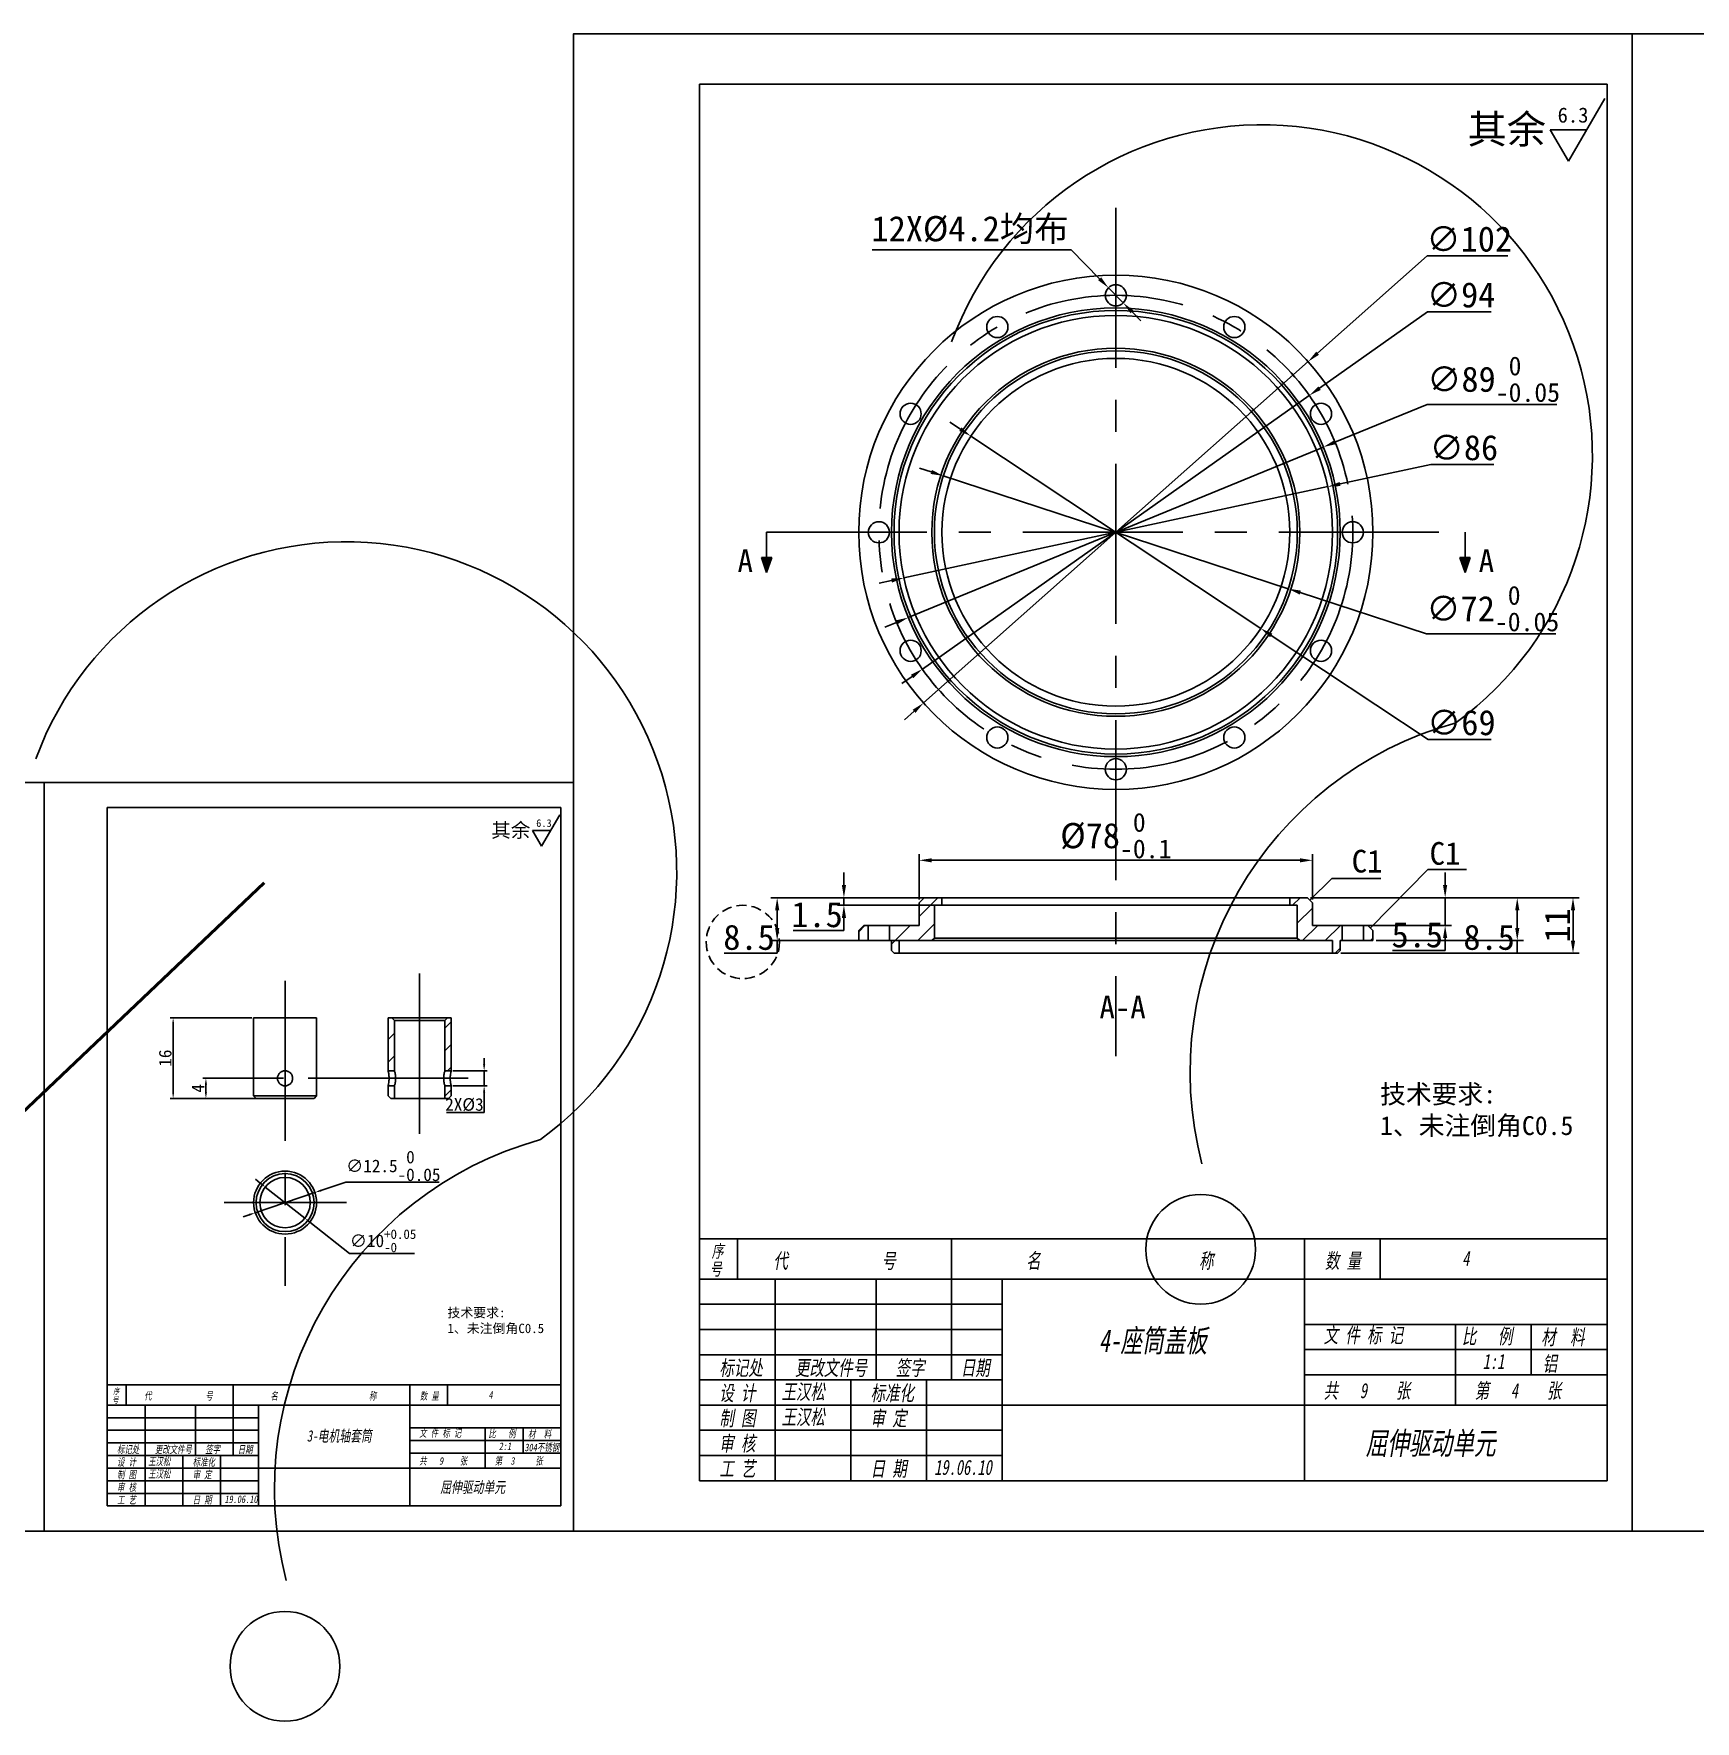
# Model space of a CAD drawing. Header units: millimetres. Extents: x 8840 to 20870, y -7456 to 1741.
# Drawn here: x 11277.6 to 11607.1, y -5526.4 to -5191.7 of the extents above; entities that cross this region are included whole.
import ezdxf

# ---------------------------------------------------------------- set-up
doc = ezdxf.new("R2010")
doc.units = ezdxf.units.MM
doc.linetypes.add('CENTER', pattern=[50.8, 31.75, -6.35, 6.35, -6.35])
doc.linetypes.add('JIS_02_2.0', pattern=[3, 2, -1])
doc.layers.get('0').update_dxf_attribs({"lineweight": 25})
for name, color, linetype in [('中心线', 5, 'CENTER'), ('临时线', 6, 'Continuous'), ('剖面线', 3, 'Continuous'), ('尺寸', 4, 'Continuous'), ('尺寸标注', 4, 'Continuous'), ('文字', 7, 'Continuous'), ('细实线', 2, 'Continuous'), ('虚线', 1, 'JIS_02_2.0')]:
    doc.layers.add(name, color=color, linetype=linetype)
doc.layers.add('粗实线', color=7, linetype='Continuous', lineweight=25)
doc.styles.get("Standard").update_dxf_attribs({"font": ''})
doc.styles.add('样式 2', font='', dxfattribs={"width": 0.7, "oblique": 10})
doc.styles.get('Standard').set_extended_font_data('SimSun')
doc.styles.get('样式 2').set_extended_font_data('SimSun')
doc.dimstyles.new('ISO-25 1.1', dxfattribs={"dimtxt": 5, "dimasz": 2.5, "dimexe": 1.25, "dimexo": 0.625, "dimtad": 1, "dimtoh": 1, "dimdsep": 46, "dimtxsty": 'Standard', "dimcen": 2.5, "dimclrt": 7, "dimadec": 0, "dimazin": 0, "dimtfac": 1, "dimtmove": 0, "dimatfit": 3, "dimfxl": 1, "dimarcsym": 0})
doc.dimstyles.new('ISO-25 2.1', dxfattribs={"dimscale": 0.5, "dimtxt": 5, "dimasz": 2.5, "dimexe": 1.25, "dimexo": 0.625, "dimtad": 1, "dimtoh": 1, "dimdec": 1, "dimdsep": 46, "dimtxsty": 'Standard', "dimcen": 2.5, "dimclrt": 7, "dimadec": 0, "dimazin": 0, "dimtfac": 1, "dimtdec": 1, "dimtmove": 0, "dimatfit": 3, "dimfxl": 1, "dimarcsym": 0})
pattern_1 = [(45, (11235.0785, -5607.266), (-2.245064, 2.245064), [])]
pattern_2 = [(45, (11354.759, -5505.652), (-2.245064, 2.245064), [])]

# ---------------------------------------------------------------- blocks, each defined once
blk = doc.blocks.new('ra')
at = {"layer": '细实线'}
for p, q in [((0, 0), (6, 10.39)), ((-3, 5.2), (0, 0)), ((-3, 5.2), (3, 5.2))]:
    blk.add_line(p, q, dxfattribs=at)
at = {"layer": '文字'}
blk.add_attdef('RA', (-1.78, 6.39), '', height=2.5, dxfattribs=at)
blk = doc.blocks.new('*D457')
at = {"layer": 'Defpoints', "color": 0}
for p in [(11333.32, -5421.56), (11321.48, -5425.57)]:
    blk.add_point(p, dxfattribs=at)
at = {"layer": '尺寸标注', "color": 0, "lineweight": -2}
for p, q in [((11321.48, -5425.57), (11333.32, -5421.56)), ((11339.44, -5419.49), (11334.5, -5421.16)), ((11357.99, -5419.49), (11339.44, -5419.49)), ((11320.3, -5425.97), (11319.11, -5426.37))]:
    blk.add_line(p, q, dxfattribs=at)
at = {"layer": '尺寸标注', "color": 0}
for points in [[(11334.44, -5420.97), (11334.57, -5421.36), (11333.32, -5421.56)], [(11320.23, -5425.78), (11320.36, -5426.17), (11321.48, -5425.57)]]:
    blk.add_solid(points, dxfattribs=at)
at = {"layer": '尺寸标注', "color": 7, "insert": (11348.87, -5416.28), "char_height": 2.5, "attachment_point": 5}
blk.add_mtext('\\A1;∅12.5\\S 0^ -0.05;', dxfattribs=at)
blk = doc.blocks.new('*D458')
at = {"layer": 'Defpoints', "color": 0}
for p in [(11323.47, -5420.47), (11331.32, -5426.67)]:
    blk.add_point(p, dxfattribs=at)
at = {"layer": '尺寸标注', "color": 0, "lineweight": -2}
for p, q in [((11322.49, -5419.7), (11321.51, -5418.92)), ((11323.47, -5420.47), (11331.32, -5426.67)), ((11340.16, -5433.64), (11332.31, -5427.44)), ((11353.09, -5433.64), (11340.16, -5433.64))]:
    blk.add_line(p, q, dxfattribs=at)
at = {"layer": '尺寸标注', "color": 0}
for points in [[(11322.62, -5419.53), (11322.36, -5419.86), (11323.47, -5420.47)], [(11332.44, -5427.28), (11332.18, -5427.6), (11331.32, -5426.67)]]:
    blk.add_solid(points, dxfattribs=at)
at = {"layer": '尺寸标注', "color": 7, "insert": (11346.84, -5431.14), "char_height": 2.5, "attachment_point": 5}
blk.add_mtext('\\A1;∅10{\\H1.875000;\\S+0.05^ -0;}', dxfattribs=at)
blk = doc.blocks.new('*D459')
at = {"layer": 'Defpoints', "color": 0}
for p in [(11321.15, -5386.91), (11305.2, -5402.91), (11321.65, -5402.91)]:
    blk.add_point(p, dxfattribs=at)
at = {"layer": '尺寸标注', "color": 0, "lineweight": -2}
for p, q in [((11320.84, -5386.91), (11304.58, -5386.91)), ((11305.2, -5388.16), (11305.2, -5401.66)), ((11321.34, -5402.91), (11304.58, -5402.91))]:
    blk.add_line(p, q, dxfattribs=at)
at = {"layer": '尺寸标注', "color": 0}
for points in [[(11305, -5388.16), (11305.41, -5388.16), (11305.2, -5386.91)], [(11305, -5401.66), (11305.41, -5401.66), (11305.2, -5402.91)]]:
    blk.add_solid(points, dxfattribs=at)
at = {"layer": '尺寸标注', "color": 7, "insert": (11303.64, -5394.91), "char_height": 2.5, "attachment_point": 5, "rotation": 90}
blk.add_mtext('16', dxfattribs=at)
blk = doc.blocks.new('*D460')
at = {"layer": 'Defpoints', "color": 0}
for p in [(11311.7, -5398.91), (11327.4, -5398.91), (11327.4, -5402.91)]:
    blk.add_point(p, dxfattribs=at)
at = {"layer": '尺寸标注', "color": 0, "lineweight": -2}
for p, q in [((11327.09, -5398.91), (11311.08, -5398.91)), ((11311.7, -5401.66), (11311.7, -5400.16)), ((11327.09, -5402.91), (11311.08, -5402.91))]:
    blk.add_line(p, q, dxfattribs=at)
at = {"layer": '尺寸标注', "color": 0}
for points in [[(11311.49, -5400.16), (11311.91, -5400.16), (11311.7, -5398.91)], [(11311.49, -5401.66), (11311.91, -5401.66), (11311.7, -5402.91)]]:
    blk.add_solid(points, dxfattribs=at)
at = {"layer": '尺寸标注', "color": 7, "insert": (11310.14, -5400.91), "char_height": 2.5, "attachment_point": 5, "rotation": 90}
blk.add_mtext('4', dxfattribs=at)
blk = doc.blocks.new('*D461')
at = {"layer": 'Defpoints', "color": 0, "lineweight": 30}
for p in [(11360.35, -5397.41), (11360.35, -5400.41), (11366.89, -5400.41)]:
    blk.add_point(p, dxfattribs=at)
at = {"layer": '尺寸标注', "color": 0, "lineweight": -2}
for p, q in [((11366.89, -5396.16), (11366.89, -5394.91)), ((11360.66, -5397.41), (11367.51, -5397.41)), ((11366.89, -5397.41), (11366.89, -5400.41)), ((11360.66, -5400.41), (11367.51, -5400.41)), ((11366.89, -5401.66), (11366.89, -5405.71)), ((11366.89, -5405.71), (11359.39, -5405.71))]:
    blk.add_line(p, q, dxfattribs=at)
at = {"layer": '尺寸标注', "color": 0, "lineweight": 30}
for points in [[(11366.68, -5396.16), (11367.1, -5396.16), (11366.89, -5397.41)], [(11366.68, -5401.66), (11367.1, -5401.66), (11366.89, -5400.41)]]:
    blk.add_solid(points, dxfattribs=at)
at = {"layer": '尺寸标注', "color": 7, "insert": (11362.98, -5404.15), "char_height": 2.5, "attachment_point": 5}
blk.add_mtext('2X%%c3', dxfattribs=at)
blk = doc.blocks.new('*D462')
at = {"layer": 'Defpoints', "color": 0}
for p in [(11530.33, -5256.76), (11454.04, -5324.46)]:
    blk.add_point(p, dxfattribs=at)
at = {"layer": '尺寸标注', "color": 0, "lineweight": -2}
for p, q in [((11553.96, -5235.79), (11532.2, -5255.1)), ((11569.96, -5235.79), (11553.96, -5235.79)), ((11454.04, -5324.46), (11530.33, -5256.76)), ((11452.17, -5326.12), (11450.3, -5327.78))]:
    blk.add_line(p, q, dxfattribs=at)
at = {"layer": '尺寸标注', "color": 0}
for points in [[(11531.93, -5254.79), (11532.48, -5255.41), (11530.33, -5256.76)], [(11451.89, -5325.81), (11452.45, -5326.43), (11454.04, -5324.46)]]:
    blk.add_solid(points, dxfattribs=at)
at = {"layer": '尺寸标注', "color": 7, "insert": (11562.28, -5232.48), "char_height": 5, "attachment_point": 5}
blk.add_mtext('∅102', dxfattribs=at)
blk = doc.blocks.new('*D463')
at = {"layer": 'Defpoints', "color": 0}
for p in [(11530.56, -5263.47), (11453.81, -5317.75)]:
    blk.add_point(p, dxfattribs=at)
at = {"layer": '尺寸标注', "color": 0, "lineweight": -2}
for p, q in [((11554.04, -5246.86), (11532.6, -5262.03)), ((11566.67, -5246.86), (11554.04, -5246.86)), ((11453.81, -5317.75), (11530.56, -5263.47)), ((11451.77, -5319.19), (11449.73, -5320.63))]:
    blk.add_line(p, q, dxfattribs=at)
at = {"layer": '尺寸标注', "color": 0}
for points in [[(11532.36, -5261.69), (11532.84, -5262.37), (11530.56, -5263.47)], [(11451.53, -5318.85), (11452.01, -5319.53), (11453.81, -5317.75)]]:
    blk.add_solid(points, dxfattribs=at)
at = {"layer": '尺寸标注', "color": 7, "insert": (11560.67, -5243.55), "char_height": 5, "attachment_point": 5}
blk.add_mtext('∅94', dxfattribs=at)
blk = doc.blocks.new('*D464')
at = {"layer": 'Defpoints', "color": 0}
for p in [(11490.72, -5242.11), (11493.66, -5245.11)]:
    blk.add_point(p, dxfattribs=at)
at = {"layer": '尺寸标注', "color": 0, "lineweight": -2}
for p, q in [((11443.83, -5234.56), (11483.34, -5234.56)), ((11483.34, -5234.56), (11488.97, -5240.32)), ((11493.66, -5245.11), (11490.72, -5242.11)), ((11495.4, -5246.9), (11497.15, -5248.69))]:
    blk.add_line(p, q, dxfattribs=at)
at = {"layer": '尺寸标注', "color": 0}
for points in [[(11489.27, -5240.03), (11488.67, -5240.61), (11490.72, -5242.11)], [(11495.7, -5246.61), (11495.11, -5247.19), (11493.66, -5245.11)]]:
    blk.add_solid(points, dxfattribs=at)
at = {"layer": '尺寸标注', "color": 7, "insert": (11463.27, -5230.66), "char_height": 5, "attachment_point": 5}
blk.add_mtext('12X%%c4.2均布', dxfattribs=at)
blk = doc.blocks.new('*D465')
at = {"layer": 'Defpoints', "color": 0}
for p in [(11533.35, -5273.7), (11451.02, -5307.52)]:
    blk.add_point(p, dxfattribs=at)
at = {"layer": '尺寸标注', "color": 0, "lineweight": -2}
for p, q in [((11553.94, -5265.24), (11535.66, -5272.75)), ((11579.66, -5265.24), (11553.94, -5265.24)), ((11451.02, -5307.52), (11533.35, -5273.7)), ((11448.71, -5308.47), (11446.4, -5309.42))]:
    blk.add_line(p, q, dxfattribs=at)
at = {"layer": '尺寸标注', "color": 0}
for points in [[(11535.5, -5272.37), (11535.82, -5273.14), (11533.35, -5273.7)], [(11448.55, -5308.08), (11448.87, -5308.85), (11451.02, -5307.52)]]:
    blk.add_solid(points, dxfattribs=at)
at = {"layer": '尺寸标注', "color": 7, "insert": (11567.12, -5260.24), "char_height": 5, "attachment_point": 5}
blk.add_mtext('\\A1;∅89{\\H3.750000;\\S 0^ -0.05;}', dxfattribs=at)
blk = doc.blocks.new('*D466')
at = {"layer": 'Defpoints', "color": 0}
for p in [(11534.22, -5281.56), (11450.15, -5299.66)]:
    blk.add_point(p, dxfattribs=at)
at = {"layer": '尺寸标注', "color": 0, "lineweight": -2}
for p, q in [((11554.65, -5277.16), (11536.67, -5281.03)), ((11567.17, -5277.16), (11554.65, -5277.16)), ((11450.15, -5299.66), (11534.22, -5281.56)), ((11447.71, -5300.18), (11445.26, -5300.71))]:
    blk.add_line(p, q, dxfattribs=at)
at = {"layer": '尺寸标注', "color": 0}
for points in [[(11536.58, -5280.63), (11536.76, -5281.44), (11534.22, -5281.56)], [(11447.62, -5299.78), (11447.79, -5300.59), (11450.15, -5299.66)]]:
    blk.add_solid(points, dxfattribs=at)
at = {"layer": '尺寸标注', "color": 7, "insert": (11561.22, -5273.85), "char_height": 5, "attachment_point": 5}
blk.add_mtext('∅86', dxfattribs=at)
blk = doc.blocks.new('*D467')
at = {"layer": 'Defpoints', "color": 0}
for p in [(11457.97, -5279.42), (11526.4, -5301.8)]:
    blk.add_point(p, dxfattribs=at)
at = {"layer": '尺寸标注', "color": 0, "lineweight": -2}
for p, q in [((11455.59, -5278.65), (11453.22, -5277.87)), ((11457.97, -5279.42), (11526.4, -5301.8)), ((11553.78, -5310.74), (11528.78, -5302.57)), ((11579.49, -5310.74), (11553.78, -5310.74))]:
    blk.add_line(p, q, dxfattribs=at)
at = {"layer": '尺寸标注', "color": 0}
for points in [[(11455.72, -5278.25), (11455.46, -5279.04), (11457.97, -5279.42)], [(11528.91, -5302.18), (11528.65, -5302.97), (11526.4, -5301.8)]]:
    blk.add_solid(points, dxfattribs=at)
at = {"layer": '尺寸标注', "color": 7, "insert": (11566.95, -5305.74), "char_height": 5, "attachment_point": 5}
blk.add_mtext('\\A1;∅72{\\H3.750000;\\S 0^ -0.05;}', dxfattribs=at)
blk = doc.blocks.new('*D468')
at = {"layer": 'Defpoints', "color": 0}
for p in [(11463.44, -5271.54), (11520.94, -5309.68)]:
    blk.add_point(p, dxfattribs=at)
at = {"layer": '尺寸标注', "color": 0, "lineweight": -2}
for p, q in [((11461.35, -5270.16), (11459.27, -5268.78)), ((11463.44, -5271.54), (11520.94, -5309.68)), ((11554.16, -5331.71), (11523.02, -5311.06)), ((11566.65, -5331.71), (11554.16, -5331.71))]:
    blk.add_line(p, q, dxfattribs=at)
at = {"layer": '尺寸标注', "color": 0}
for points in [[(11461.58, -5269.81), (11461.12, -5270.51), (11463.44, -5271.54)], [(11523.25, -5310.71), (11522.79, -5311.41), (11520.94, -5309.68)]]:
    blk.add_solid(points, dxfattribs=at)
at = {"layer": '尺寸标注', "color": 7, "insert": (11560.72, -5328.39), "char_height": 5, "attachment_point": 5}
blk.add_mtext('∅69', dxfattribs=at)
blk = doc.blocks.new('*D469')
at = {"layer": 'Defpoints', "color": 0}
for p in [(11531.19, -5355.67), (11453.19, -5364.09), (11531.19, -5364.09)]:
    blk.add_point(p, dxfattribs=at)
at = {"layer": '尺寸标注', "color": 0, "lineweight": -2}
for p, q in [((11453.19, -5363.47), (11453.19, -5354.42)), ((11531.19, -5363.47), (11531.19, -5354.42)), ((11455.69, -5355.67), (11528.69, -5355.67))]:
    blk.add_line(p, q, dxfattribs=at)
at = {"layer": '尺寸标注', "color": 0}
for points in [[(11455.69, -5355.26), (11455.69, -5356.09), (11453.19, -5355.67)], [(11528.69, -5355.26), (11528.69, -5356.09), (11531.19, -5355.67)]]:
    blk.add_solid(points, dxfattribs=at)
at = {"layer": '尺寸标注', "color": 7, "insert": (11492.19, -5350.77), "char_height": 5, "attachment_point": 5}
blk.add_mtext('\\A1;%%c78{\\H3.750000;\\S 0^ -0.1;}', dxfattribs=at)
blk = doc.blocks.new('*D470')
at = {"layer": 'Defpoints', "color": 0}
for p in [(11530.19, -5363.09), (11531.19, -5368.59), (11557.51, -5368.59)]:
    blk.add_point(p, dxfattribs=at)
at = {"layer": '尺寸标注', "color": 0, "lineweight": -2}
for p, q in [((11557.51, -5360.59), (11557.51, -5358.09)), ((11530.81, -5363.09), (11558.76, -5363.09)), ((11557.51, -5363.09), (11557.51, -5368.59)), ((11531.81, -5368.59), (11558.76, -5368.59)), ((11557.51, -5371.09), (11557.51, -5373.59)), ((11557.51, -5373.59), (11547.08, -5373.59))]:
    blk.add_line(p, q, dxfattribs=at)
at = {"layer": '尺寸标注', "color": 0}
for points in [[(11557.09, -5360.59), (11557.92, -5360.59), (11557.51, -5363.09)], [(11557.09, -5371.09), (11557.92, -5371.09), (11557.51, -5368.59)]]:
    blk.add_solid(points, dxfattribs=at)
at = {"layer": '尺寸标注', "color": 7, "insert": (11551.98, -5370.47), "char_height": 5, "attachment_point": 5}
blk.add_mtext('5.5', dxfattribs=at)
blk = doc.blocks.new('*D471')
at = {"layer": 'Defpoints', "color": 0}
for p in [(11530.19, -5363.09), (11543.19, -5371.59), (11571.81, -5371.59)]:
    blk.add_point(p, dxfattribs=at)
at = {"layer": '尺寸标注', "color": 0, "lineweight": -2}
for p, q in [((11530.81, -5363.09), (11573.06, -5363.09)), ((11571.81, -5365.59), (11571.81, -5369.09)), ((11543.81, -5371.59), (11573.06, -5371.59)), ((11571.81, -5371.59), (11571.81, -5374.09)), ((11571.81, -5374.09), (11561.27, -5374.09))]:
    blk.add_line(p, q, dxfattribs=at)
at = {"layer": '尺寸标注', "color": 0}
for points in [[(11571.4, -5365.59), (11572.23, -5365.59), (11571.81, -5363.09)], [(11571.4, -5369.09), (11572.23, -5369.09), (11571.81, -5371.59)]]:
    blk.add_solid(points, dxfattribs=at)
at = {"layer": '尺寸标注', "color": 7, "insert": (11566.23, -5370.97), "char_height": 5, "attachment_point": 5}
blk.add_mtext('8.5', dxfattribs=at)
blk = doc.blocks.new('*D472')
at = {"layer": 'Defpoints', "color": 0}
for p in [(11530.19, -5363.09), (11536.19, -5374.09), (11582.87, -5374.09)]:
    blk.add_point(p, dxfattribs=at)
at = {"layer": '尺寸标注', "color": 0, "lineweight": -2}
for p, q in [((11530.81, -5363.09), (11584.12, -5363.09)), ((11582.87, -5365.59), (11582.87, -5371.59)), ((11536.81, -5374.09), (11584.12, -5374.09))]:
    blk.add_line(p, q, dxfattribs=at)
at = {"layer": '尺寸标注', "color": 0}
for points in [[(11582.45, -5365.59), (11583.29, -5365.59), (11582.87, -5363.09)], [(11582.45, -5371.59), (11583.29, -5371.59), (11582.87, -5374.09)]]:
    blk.add_solid(points, dxfattribs=at)
at = {"layer": '尺寸标注', "color": 7, "insert": (11579.75, -5368.59), "char_height": 5, "attachment_point": 5, "rotation": 90}
blk.add_mtext('11', dxfattribs=at)
blk = doc.blocks.new('*D473')
at = {"layer": 'Defpoints', "color": 0}
for p in [(11438.25, -5364.59), (11457.69, -5363.09), (11457.69, -5364.59)]:
    blk.add_point(p, dxfattribs=at)
at = {"layer": '尺寸标注', "color": 0, "lineweight": -2}
for p, q in [((11438.25, -5360.59), (11438.25, -5358.09)), ((11457.06, -5363.09), (11437, -5363.09)), ((11457.06, -5364.59), (11437, -5364.59)), ((11438.25, -5363.09), (11438.25, -5364.59)), ((11438.25, -5367.09), (11438.25, -5369.59)), ((11438.25, -5369.59), (11428.21, -5369.59))]:
    blk.add_line(p, q, dxfattribs=at)
at = {"layer": '尺寸标注', "color": 0}
for points in [[(11437.84, -5360.59), (11438.67, -5360.59), (11438.25, -5363.09)], [(11437.84, -5367.09), (11438.67, -5367.09), (11438.25, -5364.59)]]:
    blk.add_solid(points, dxfattribs=at)
at = {"layer": '尺寸标注', "color": 7, "insert": (11432.92, -5366.47), "char_height": 5, "attachment_point": 5}
blk.add_mtext('1.5', dxfattribs=at)
blk = doc.blocks.new('*D474')
at = {"layer": 'Defpoints', "color": 0}
for p in [(11457.69, -5363.09), (11425.01, -5371.59), (11455.69, -5371.59)]:
    blk.add_point(p, dxfattribs=at)
at = {"layer": '尺寸标注', "color": 0, "lineweight": -2}
for p, q in [((11457.06, -5363.09), (11423.76, -5363.09)), ((11425.01, -5365.59), (11425.01, -5369.09)), ((11455.06, -5371.59), (11423.76, -5371.59)), ((11425.01, -5371.59), (11425.01, -5374.09)), ((11425.01, -5374.09), (11414.47, -5374.09))]:
    blk.add_line(p, q, dxfattribs=at)
at = {"layer": '尺寸标注', "color": 0}
for points in [[(11424.6, -5365.59), (11425.43, -5365.59), (11425.01, -5363.09)], [(11424.6, -5369.09), (11425.43, -5369.09), (11425.01, -5371.59)]]:
    blk.add_solid(points, dxfattribs=at)
at = {"layer": '尺寸标注', "color": 7, "insert": (11419.43, -5370.97), "char_height": 5, "attachment_point": 5}
blk.add_mtext('8.5', dxfattribs=at)
blk = doc.blocks.new('CHECK_needdiscuss')
at = {"layer": '尺寸标注', "color": 1, "linetype": 'ByBlock', "lineweight": -2}
blk.add_circle((0, 0), 13.61, dxfattribs=at)
for centre, radius, start, end in [((15.2, 196.89), 81.93, 305.9831, 159.9116), ((87.27, 43.96), 89.87, 105.4449, 194.6386)]:
    blk.add_arc(centre, radius, start, end, dxfattribs=at)
blk = doc.blocks.new('CHECK_DWG')
at = {"layer": '粗实线', "color": 1, "linetype": 'ByBlock', "lineweight": 50}
blk.add_line((0, 0), (109.02, 103.6), dxfattribs=at)
at = {"layer": '粗实线', "color": 1, "linetype": 'ByBlock', "lineweight": 50, "ltscale": 2}
blk.add_line((-44.59, 36.45), (0, 0), dxfattribs=at)

msp = doc.modelspace()

# ---------------------------------------------------------------- hatches: boundary and pattern name
at = {"layer": '剖面线'}
h = msp.add_hatch(dxfattribs=at)
h.set_pattern_fill('ANSI31', color=256, style=0)
h.set_pattern_definition(pattern_2)
h.paths.add_polyline_path([(11447.687, -5373.592), (11448.187, -5374.092), (11449.187, -5374.092), (11449.187, -5371.592), (11455.687, -5371.592), (11456.187, -5371.092), (11456.187, -5364.592), (11457.687, -5364.592), (11457.687, -5363.092), (11454.187, -5363.092), (11453.187, -5364.092), (11453.187, -5368.592), (11447.287, -5368.592), (11447.287, -5371.592), (11447.687, -5371.592)], flags=0)
h = msp.add_hatch(dxfattribs=at)
h.set_pattern_fill('ANSI31', color=256, style=0)
h.set_pattern_definition(pattern_2)
h.paths.add_polyline_path([(11535.187, -5371.592), (11535.187, -5374.092), (11536.187, -5374.092), (11536.687, -5373.592), (11536.687, -5371.592), (11537.087, -5371.592), (11537.087, -5368.592), (11531.187, -5368.592), (11531.187, -5364.092), (11530.187, -5363.092), (11526.687, -5363.092), (11526.687, -5364.592), (11528.187, -5364.592), (11528.187, -5371.092), (11528.687, -5371.592)], flags=0)
h = msp.add_hatch(dxfattribs=at)
h.set_pattern_fill('ANSI31', color=256, style=0)
h.set_pattern_definition(pattern_2)
h.paths.add_polyline_path([(11441.187, -5369.592), (11441.187, -5371.592), (11443.087, -5371.592), (11443.087, -5368.592), (11442.187, -5368.592)], flags=0)
h = msp.add_hatch(dxfattribs=at)
h.set_pattern_fill('ANSI31', color=256, style=0)
h.set_pattern_definition(pattern_2)
h.paths.add_polyline_path([(11541.287, -5368.592), (11541.287, -5371.592), (11543.187, -5371.592), (11543.187, -5369.592), (11542.187, -5368.592)], flags=0)
h = msp.add_hatch(dxfattribs=at)
h.set_pattern_fill('ANSI31', color=256, style=0)
h.set_pattern_definition(pattern_1)
h.paths.add_polyline_path([(11347.849, -5386.913), (11347.849, -5397.413), (11349.099, -5397.413), (11349.099, -5387.413), (11348.599, -5386.913)], flags=0)
h = msp.add_hatch(dxfattribs=at)
h.set_pattern_fill('ANSI31', color=256, style=0)
h.set_pattern_definition(pattern_1)
h.paths.add_polyline_path([(11360.349, -5397.413), (11360.349, -5386.913), (11359.599, -5386.913), (11359.099, -5387.413), (11359.099, -5397.413)], flags=0)
h = msp.add_hatch(dxfattribs=at)
h.set_pattern_fill('ANSI31', color=256, style=0)
h.set_pattern_definition(pattern_1)
h.paths.add_polyline_path([(11360.349, -5400.413), (11359.099, -5400.413), (11359.099, -5402.913), (11359.849, -5402.913), (11360.349, -5402.413)], flags=0)
at = {"layer": '粗实线'}
h = msp.add_hatch(color=256, dxfattribs=at)
h.paths.add_polyline_path([(11422.925, -5298.609), (11422.925, -5295.609), (11421.925, -5295.609)])
h.paths.add_polyline_path([(11422.925, -5298.609), (11423.925, -5295.609), (11422.925, -5295.609)])
h = msp.add_hatch(color=256, dxfattribs=at)
h.paths.add_polyline_path([(11562.449, -5295.609), (11561.449, -5295.609), (11561.449, -5298.609)])
h.paths.add_polyline_path([(11561.449, -5295.609), (11560.449, -5295.609), (11561.449, -5298.609)])

# ---------------------------------------------------------------- linework, layer by layer
for p, q in [((11589.619, -5201.728), (11409.619, -5201.728)), ((11409.619, -5201.728), (11409.619, -5478.728)), ((11589.619, -5478.728), (11589.619, -5201.728)), ((11382.119, -5345.228), (11292.119, -5345.228)), ((11292.119, -5345.228), (11292.119, -5483.728)), ((11382.119, -5483.728), (11382.119, -5345.228)), ((11409.619, -5430.728), (11589.619, -5430.728)), ((11417.119, -5430.728), (11417.119, -5438.728)), ((11459.619, -5430.728), (11459.619, -5438.728)), ((11529.619, -5430.728), (11529.619, -5478.728)), ((11544.619, -5430.728), (11544.619, -5438.728)), ((11409.619, -5438.728), (11589.619, -5438.728)), ((11469.619, -5438.728), (11469.619, -5478.728)), ((11529.619, -5447.728), (11589.619, -5447.728)), ((11409.619, -5453.728), (11469.619, -5453.728)), ((11292.119, -5459.728), (11382.119, -5459.728)), ((11295.869, -5459.728), (11295.869, -5463.728)), ((11317.119, -5459.728), (11317.119, -5463.728)), ((11352.119, -5459.728), (11352.119, -5483.728)), ((11359.619, -5459.728), (11359.619, -5463.728)), ((11292.119, -5463.728), (11382.119, -5463.728)), ((11322.119, -5463.728), (11322.119, -5483.728)), ((11469.619, -5463.728), (11589.619, -5463.728)), ((11352.119, -5468.228), (11382.119, -5468.228)), ((11292.119, -5471.228), (11322.119, -5471.228)), ((11322.119, -5476.228), (11382.119, -5476.228)), ((11409.619, -5478.728), (11589.619, -5478.728)), ((11292.119, -5483.728), (11382.119, -5483.728))]:
    msp.add_line(p, q)
for points in [[(11384.619, -5488.728), (11594.619, -5488.728), (11594.619, -5191.728), (11384.619, -5191.728)], [(11594.619, -5488.728), (11804.619, -5488.728), (11804.619, -5191.728), (11594.619, -5191.728)], [(11174.619, -5488.728), (11279.619, -5488.728), (11279.619, -5340.228), (11174.619, -5340.228)], [(11279.619, -5488.728), (11384.619, -5488.728), (11384.619, -5340.228), (11279.619, -5340.228)]]:
    msp.add_lwpolyline(points, close=True)
at = {"layer": '中心线'}
for p, q in [((11492.187, -5226.242), (11492.187, -5394.489)), ((11422.925, -5290.609), (11561.449, -5290.609)), ((11354.099, -5378.15), (11354.099, -5411.855)), ((11327.4, -5379.591), (11327.4, -5440.093)), ((11363.738, -5398.913), (11311.7, -5398.913)), ((11315.296, -5423.568), (11339.568, -5423.568))]:
    msp.add_line(p, q, dxfattribs=at)
msp.add_circle((11492.187, -5290.609), 47, dxfattribs=at)
at = {"layer": '临时线'}
for p, q in [((11424.619, -5438.728), (11424.619, -5478.728)), ((11444.619, -5438.728), (11444.619, -5458.728)), ((11459.619, -5438.728), (11459.619, -5458.728)), ((11409.619, -5443.728), (11469.619, -5443.728)), ((11409.619, -5448.728), (11469.619, -5448.728)), ((11559.58, -5447.728), (11559.58, -5463.728)), ((11574.58, -5447.728), (11574.58, -5457.728)), ((11529.619, -5452.728), (11589.619, -5452.728)), ((11409.619, -5458.728), (11469.619, -5458.728)), ((11439.619, -5458.728), (11439.619, -5478.728)), ((11454.619, -5458.728), (11454.619, -5478.728)), ((11529.619, -5457.728), (11589.619, -5457.728)), ((11299.619, -5463.728), (11299.619, -5483.728)), ((11309.619, -5463.728), (11309.619, -5473.728)), ((11317.119, -5463.728), (11317.119, -5473.728)), ((11409.619, -5463.728), (11469.619, -5463.728)), ((11292.119, -5466.228), (11322.119, -5466.228)), ((11292.119, -5468.728), (11322.119, -5468.728)), ((11367.1, -5468.228), (11367.1, -5476.228)), ((11374.6, -5468.228), (11374.6, -5473.228)), ((11409.619, -5468.728), (11469.619, -5468.728)), ((11352.119, -5470.728), (11382.119, -5470.728)), ((11292.119, -5473.728), (11322.119, -5473.728)), ((11307.119, -5473.728), (11307.119, -5483.728)), ((11314.619, -5473.728), (11314.619, -5483.728)), ((11352.119, -5473.228), (11382.119, -5473.228)), ((11409.619, -5473.728), (11469.619, -5473.728)), ((11292.119, -5476.228), (11322.119, -5476.228)), ((11292.119, -5478.728), (11322.119, -5478.728)), ((11292.119, -5481.228), (11322.119, -5481.228))]:
    msp.add_line(p, q, dxfattribs=at)
at = {"layer": '尺寸标注'}
for p, q in [((11542.687, -5369.092), (11554.098, -5357.518)), ((11554.098, -5357.518), (11561.751, -5357.518)), ((11530.687, -5363.592), (11535.039, -5359.278)), ((11535.039, -5359.278), (11544.781, -5359.278))]:
    msp.add_line(p, q, dxfattribs=at)
at = {"layer": '粗实线'}
for p, q in [((11422.925, -5290.609), (11422.925, -5298.609)), ((11561.449, -5290.609), (11561.449, -5298.609)), ((11422.925, -5295.609), (11421.925, -5295.609)), ((11422.925, -5298.609), (11421.925, -5295.609)), ((11422.925, -5298.609), (11422.925, -5295.609)), ((11422.925, -5295.609), (11423.925, -5295.609)), ((11422.925, -5298.609), (11423.925, -5295.609)), ((11561.449, -5295.609), (11560.449, -5295.609)), ((11561.449, -5298.609), (11560.449, -5295.609)), ((11561.449, -5298.609), (11561.449, -5295.609)), ((11561.449, -5295.609), (11562.449, -5295.609)), ((11561.449, -5298.609), (11562.449, -5295.609)), ((11454.187, -5363.092), (11453.187, -5364.092)), ((11453.187, -5364.092), (11453.187, -5368.592)), ((11454.187, -5363.092), (11457.687, -5363.092)), ((11456.187, -5364.592), (11457.687, -5364.592)), ((11456.187, -5364.592), (11456.187, -5371.092)), ((11457.687, -5363.092), (11457.687, -5364.592)), ((11457.687, -5363.092), (11526.687, -5363.092)), ((11457.687, -5364.592), (11526.687, -5364.592)), ((11526.687, -5364.592), (11526.687, -5363.092)), ((11526.687, -5363.092), (11530.187, -5363.092)), ((11526.687, -5364.592), (11528.187, -5364.592)), ((11528.187, -5371.092), (11528.187, -5364.592)), ((11531.187, -5364.092), (11530.187, -5363.092)), ((11531.187, -5368.592), (11531.187, -5364.092)), ((11442.187, -5368.592), (11441.187, -5369.592)), ((11443.087, -5368.592), (11442.187, -5368.592)), ((11443.087, -5368.592), (11443.087, -5371.592)), ((11443.087, -5368.592), (11447.287, -5368.592)), ((11447.287, -5371.592), (11447.287, -5368.592)), ((11453.187, -5368.592), (11447.287, -5368.592)), ((11537.087, -5368.592), (11531.187, -5368.592)), ((11537.087, -5368.592), (11537.087, -5371.592)), ((11537.087, -5368.592), (11541.287, -5368.592)), ((11541.287, -5371.592), (11541.287, -5368.592)), ((11542.187, -5368.592), (11541.287, -5368.592)), ((11543.187, -5369.592), (11542.187, -5368.592)), ((11441.187, -5371.592), (11441.187, -5369.592)), ((11441.187, -5371.592), (11443.087, -5371.592)), ((11443.087, -5371.592), (11447.287, -5371.592)), ((11447.287, -5371.592), (11447.687, -5371.592)), ((11447.687, -5373.592), (11447.687, -5371.592)), ((11449.187, -5371.592), (11455.687, -5371.592)), ((11449.187, -5374.092), (11449.187, -5371.592)), ((11455.687, -5371.592), (11456.187, -5371.092)), ((11528.687, -5371.592), (11455.687, -5371.592)), ((11456.187, -5371.092), (11528.187, -5371.092)), ((11528.187, -5371.092), (11528.687, -5371.592)), ((11528.687, -5371.592), (11535.187, -5371.592)), ((11535.187, -5371.592), (11535.187, -5374.092)), ((11536.687, -5371.592), (11537.087, -5371.592)), ((11536.687, -5371.592), (11536.687, -5373.592)), ((11537.087, -5371.592), (11541.287, -5371.592)), ((11541.287, -5371.592), (11543.187, -5371.592)), ((11543.187, -5369.592), (11543.187, -5371.592)), ((11447.687, -5373.592), (11448.187, -5374.092)), ((11448.187, -5374.092), (11449.187, -5374.092)), ((11449.187, -5374.092), (11535.187, -5374.092)), ((11535.187, -5374.092), (11536.187, -5374.092)), ((11536.187, -5374.092), (11536.687, -5373.592)), ((11321.15, -5386.913), (11321.15, -5402.413)), ((11321.15, -5386.913), (11333.65, -5386.913)), ((11333.65, -5402.413), (11333.65, -5386.913)), ((11347.849, -5397.413), (11347.849, -5386.913)), ((11348.599, -5386.913), (11347.849, -5386.913)), ((11349.099, -5387.413), (11348.599, -5386.913)), ((11348.599, -5386.913), (11359.599, -5386.913)), ((11349.099, -5397.413), (11349.099, -5387.413)), ((11359.099, -5387.413), (11349.099, -5387.413)), ((11359.599, -5386.913), (11359.099, -5387.413)), ((11359.099, -5387.413), (11359.099, -5397.413)), ((11360.349, -5386.913), (11359.599, -5386.913)), ((11360.349, -5386.913), (11360.349, -5397.413)), ((11349.099, -5397.413), (11347.849, -5397.413)), ((11360.349, -5397.413), (11359.099, -5397.413)), ((11347.849, -5400.413), (11349.099, -5400.413)), ((11347.849, -5402.413), (11347.849, -5400.413)), ((11349.099, -5402.913), (11349.099, -5400.413)), ((11359.099, -5400.413), (11359.099, -5402.913)), ((11359.099, -5400.413), (11360.349, -5400.413)), ((11360.349, -5400.413), (11360.349, -5402.413)), ((11321.15, -5402.413), (11321.65, -5402.913)), ((11321.15, -5402.413), (11333.65, -5402.413)), ((11333.15, -5402.913), (11321.65, -5402.913)), ((11333.15, -5402.913), (11333.65, -5402.413)), ((11347.849, -5402.413), (11348.349, -5402.913)), ((11349.099, -5402.913), (11348.349, -5402.913)), ((11359.099, -5402.913), (11349.099, -5402.913)), ((11359.849, -5402.913), (11359.099, -5402.913)), ((11359.849, -5402.913), (11360.349, -5402.413))]:
    msp.add_line(p, q, dxfattribs=at)
for centre, radius in [((11492.187, -5290.609), 51), ((11492.187, -5243.609), 2.1), ((11492.187, -5290.609), 44.5), ((11492.187, -5290.609), 44), ((11492.187, -5290.609), 43), ((11468.687, -5249.906), 2.1), ((11515.687, -5249.906), 2.1), ((11492.187, -5290.609), 36.5), ((11492.187, -5290.609), 36), ((11492.187, -5290.609), 34.5), ((11451.484, -5267.109), 2.1), ((11532.89, -5267.109), 2.1), ((11445.187, -5290.609), 2.1), ((11539.187, -5290.609), 2.1), ((11451.484, -5314.109), 2.1), ((11532.89, -5314.109), 2.1), ((11468.687, -5331.312), 2.1), ((11515.687, -5331.312), 2.1), ((11492.187, -5337.609), 2.1), ((11327.4, -5423.568), 6.25), ((11327.4, -5423.568), 5.75), ((11327.4, -5423.568), 5)]:
    msp.add_circle(centre, radius, dxfattribs=at)
for points, knots in [([(11328.9, -5398.913), (11328.9, -5399.012), (11328.89, -5399.11), (11328.851, -5399.302), (11328.822, -5399.397), (11328.747, -5399.579), (11328.701, -5399.665), (11328.592, -5399.828), (11328.529, -5399.904), (11328.322, -5400.111), (11328.156, -5400.223), (11327.795, -5400.373), (11327.597, -5400.412), (11327.302, -5400.413), (11327.202, -5400.403), (11327.01, -5400.364), (11326.916, -5400.336), (11326.643, -5400.223), (11326.478, -5400.112), (11326.269, -5399.904), (11326.208, -5399.828), (11326.099, -5399.666), (11326.052, -5399.579), (11325.977, -5399.397), (11325.948, -5399.304), (11325.909, -5399.111), (11325.9, -5399.011), (11325.899, -5398.717), (11325.939, -5398.519), (11326.051, -5398.248), (11326.098, -5398.16), (11326.207, -5397.997), (11326.269, -5397.922), (11326.407, -5397.784), (11326.484, -5397.72), (11326.646, -5397.612), (11326.732, -5397.566), (11327.006, -5397.452), (11327.201, -5397.413), (11327.498, -5397.413), (11327.595, -5397.422), (11327.788, -5397.46), (11327.884, -5397.489), (11328.155, -5397.602), (11328.322, -5397.714), (11328.597, -5397.989), (11328.709, -5398.155), (11328.822, -5398.426), (11328.851, -5398.522), (11328.89, -5398.715), (11328.9, -5398.813), (11328.9, -5398.913)], [0, 0, 0, 0, 0.03125, 0.03125, 0.0625, 0.0625, 0.09375, 0.09375, 0.125, 0.125, 0.1875, 0.1875, 0.25, 0.25, 0.28125, 0.28125, 0.3125, 0.3125, 0.375, 0.375, 0.40625, 0.40625, 0.4375, 0.4375, 0.46875, 0.46875, 0.5, 0.5, 0.5625, 0.5625, 0.59375, 0.59375, 0.625, 0.625, 0.65625, 0.65625, 0.6875, 0.6875, 0.75, 0.75, 0.78125, 0.78125, 0.8125, 0.8125, 0.875, 0.875, 0.9375, 0.9375, 0.96875, 0.96875, 1, 1, 1, 1]), ([(11347.849, -5400.413), (11347.849, -5400.413), (11347.851, -5400.403), (11347.86, -5400.365), (11347.867, -5400.335), (11347.892, -5400.223), (11347.916, -5400.111), (11347.963, -5399.836), (11347.987, -5399.669), (11348.013, -5399.398), (11348.02, -5399.303), (11348.029, -5399.109), (11348.032, -5399.011), (11348.032, -5398.812), (11348.029, -5398.714), (11348.02, -5398.522), (11348.013, -5398.427), (11347.996, -5398.245), (11347.985, -5398.159), (11347.963, -5397.997), (11347.951, -5397.92), (11347.916, -5397.713), (11347.892, -5397.602), (11347.859, -5397.452), (11347.849, -5397.413), (11347.849, -5397.413)], [0, 0, 0, 0, 0.0625, 0.0625, 0.125, 0.125, 0.25, 0.25, 0.375, 0.375, 0.4375, 0.4375, 0.5, 0.5, 0.5625, 0.5625, 0.625, 0.625, 0.6875, 0.6875, 0.75, 0.75, 0.875, 0.875, 1, 1, 1, 1]), ([(11349.099, -5400.413), (11349.099, -5400.413), (11349.102, -5400.403), (11349.113, -5400.364), (11349.122, -5400.335), (11349.153, -5400.222), (11349.183, -5400.111), (11349.228, -5399.904), (11349.243, -5399.828), (11349.271, -5399.665), (11349.284, -5399.579), (11349.305, -5399.398), (11349.314, -5399.303), (11349.326, -5399.11), (11349.329, -5399.012), (11349.329, -5398.812), (11349.326, -5398.714), (11349.314, -5398.522), (11349.305, -5398.426), (11349.283, -5398.245), (11349.271, -5398.159), (11349.243, -5397.996), (11349.227, -5397.92), (11349.183, -5397.714), (11349.153, -5397.602), (11349.111, -5397.452), (11349.099, -5397.413), (11349.099, -5397.413)], [0, 0, 0, 0, 0.0625, 0.0625, 0.125, 0.125, 0.25, 0.25, 0.3125, 0.3125, 0.375, 0.375, 0.4375, 0.4375, 0.5, 0.5, 0.5625, 0.5625, 0.625, 0.625, 0.6875, 0.6875, 0.75, 0.75, 0.875, 0.875, 1, 1, 1, 1]), ([(11359.099, -5397.413), (11359.099, -5397.413), (11359.096, -5397.422), (11359.085, -5397.461), (11359.076, -5397.49), (11359.045, -5397.603), (11359.015, -5397.714), (11358.97, -5397.921), (11358.955, -5397.997), (11358.927, -5398.16), (11358.914, -5398.246), (11358.892, -5398.427), (11358.884, -5398.522), (11358.872, -5398.715), (11358.869, -5398.814), (11358.869, -5399.013), (11358.872, -5399.111), (11358.884, -5399.303), (11358.892, -5399.399), (11358.914, -5399.58), (11358.927, -5399.666), (11358.955, -5399.829), (11358.97, -5399.905), (11359.015, -5400.111), (11359.045, -5400.223), (11359.087, -5400.373), (11359.099, -5400.413), (11359.099, -5400.413)], [0, 0, 0, 0, 0.0625, 0.0625, 0.125, 0.125, 0.25, 0.25, 0.3125, 0.3125, 0.375, 0.375, 0.4375, 0.4375, 0.5, 0.5, 0.5625, 0.5625, 0.625, 0.625, 0.6875, 0.6875, 0.75, 0.75, 0.875, 0.875, 1, 1, 1, 1]), ([(11360.349, -5397.413), (11360.349, -5397.413), (11360.346, -5397.422), (11360.337, -5397.461), (11360.331, -5397.49), (11360.306, -5397.602), (11360.282, -5397.714), (11360.234, -5397.99), (11360.211, -5398.156), (11360.185, -5398.427), (11360.178, -5398.522), (11360.169, -5398.716), (11360.166, -5398.814), (11360.166, -5399.013), (11360.169, -5399.111), (11360.178, -5399.303), (11360.185, -5399.398), (11360.202, -5399.58), (11360.212, -5399.666), (11360.234, -5399.828), (11360.246, -5399.905), (11360.282, -5400.112), (11360.306, -5400.223), (11360.339, -5400.373), (11360.349, -5400.413), (11360.349, -5400.413)], [0, 0, 0, 0, 0.0625, 0.0625, 0.125, 0.125, 0.25, 0.25, 0.375, 0.375, 0.4375, 0.4375, 0.5, 0.5, 0.5625, 0.5625, 0.625, 0.625, 0.6875, 0.6875, 0.75, 0.75, 0.875, 0.875, 1, 1, 1, 1])]:
    msp.add_open_spline(points, degree=3, knots=knots, dxfattribs=at)
msp.add_point((11492.187, -5243.609), dxfattribs=at)
at = {"layer": '虚线', "lineweight": 30}
msp.add_circle((11418.201, -5371.869), 7.273, dxfattribs=at)

# ---------------------------------------------------------------- block references
at = {"layer": '尺寸'}
for p, xscale, yscale, zscale in [((11581.951, -5217.02), 1.19999999999709, 1.199999999999818, 1.2), ((11378.285, -5352.874), 0.5999999999985448, 0.599999999999909, 0.6)]:
    msp.add_blockref('ra', p, dxfattribs=dict(at, xscale=xscale, yscale=yscale, zscale=zscale)).add_auto_attribs({'RA': '6.3'})
at = {"layer": '尺寸标注', "color": 0, "lineweight": 30, "xscale": 0.8, "yscale": 0.8, "zscale": 0.8}
for p in [(11509.017, -5432.84), (11327.38, -5515.545)]:
    msp.add_blockref('CHECK_needdiscuss', p, dxfattribs=at)
at = {"layer": '尺寸标注', "lineweight": 100}
msp.add_blockref('CHECK_DWG', (11214.21, -5463.728), dxfattribs=at)

# ---------------------------------------------------------------- texts
at = {"style": '样式 2', "oblique": 10, "width": 0.7}
for s, height, p in [('序', 2.5, (11412.026, -5434.427)), ('号', 2.5, (11411.681, -5437.981)), ('代             号', 3, (11424.286, -5436.599)), ('名                      称', 3, (11474.417, -5436.599)), ('数 量', 3, (11533.673, -5436.599)), ('4', 3, (11560.888, -5436.17)), ('4-座筒盖板', 4.5, (11488.82, -5453.193)), ('文 件 标 记', 3, (11533.426, -5451.358)), ('比   例', 3, (11560.85, -5451.576)), ('材  料', 3, (11576.586, -5451.735)), ('标记处', 3, (11413.555, -5457.834)), ('更改文件号', 3, (11428.555, -5457.834)), ('签字', 3, (11448.555, -5457.834)), ('日期', 3, (11461.444, -5457.834)), ('1:1', 3, (11564.958, -5456.576)), ('铝', 3, (11576.863, -5457.019)), ('共   9    张', 3, (11533.426, -5462.358)), ('第   4    张', 3, (11563.387, -5462.358)), ('号', 1.25, (11293.15, -5463.354)), ('序', 1.25, (11293.323, -5461.577)), ('代             号', 1.5, (11299.452, -5462.664)), ('名                      称', 1.5, (11324.518, -5462.664)), ('数 量', 1.5, (11354.146, -5462.664)), ('4', 1.5, (11367.753, -5462.449)), ('设 计', 3, (11413.555, -5462.834)), ('王汉松', 3, (11425.888, -5462.576)), ('标准化', 3, (11443.555, -5462.834)), ('制 图', 3, (11413.555, -5467.834)), ('王汉松', 3, (11425.888, -5467.576)), ('审 定', 3, (11443.555, -5467.834)), ('3-电机轴套筒', 2.25, (11331.72, -5470.961)), ('文 件 标 记', 1.5, (11354.022, -5470.043)), ('比   例', 1.5, (11367.734, -5470.152)), ('材  料', 1.5, (11375.603, -5470.231)), ('屈伸驱动单元', 4.5, (11541.748, -5473.539)), ('标记处', 1.5, (11294.087, -5473.281)), ('更改文件号', 1.5, (11301.587, -5473.281)), ('签字', 1.5, (11311.587, -5473.281)), ('日期', 1.5, (11318.031, -5473.281)), ('2:1', 1.5, (11369.788, -5472.652)), ('304不锈钢', 1.5, (11374.895, -5472.873)), ('审 核', 3, (11413.555, -5472.834)), ('设 计', 1.5, (11294.087, -5475.781)), ('王汉松', 1.5, (11300.253, -5475.652)), ('标准化', 1.5, (11309.087, -5475.781)), ('共   9    张', 1.5, (11354.022, -5475.543)), ('第  3     张', 1.5, (11369.003, -5475.543)), ('工 艺', 3, (11413.555, -5477.834)), ('日 期', 3, (11443.555, -5477.834)), ('19.06.10', 3, (11456.163, -5477.573)), ('制 图', 1.5, (11294.087, -5478.281)), ('审 核', 1.5, (11294.087, -5480.781)), ('王汉松', 1.5, (11300.253, -5478.152)), ('审 定', 1.5, (11309.087, -5478.281)), ('屈伸驱动单元', 2.25, (11358.183, -5481.133)), ('工 艺', 1.5, (11294.087, -5483.281)), ('日 期', 1.5, (11309.087, -5483.281)), ('19.06.10', 1.5, (11315.391, -5483.151))]:
    msp.add_text(s, height=height, dxfattribs=at).set_placement(p)
at = {"layer": '文字'}
for height, p in [(5.7, (11561.965, -5213.504)), (2.85, (11368.292, -5351.116))]:
    msp.add_text('其余', height=height, dxfattribs=at).set_placement(p)
at = {"layer": '文字', "ltscale": 0.1, "attachment_point": 1}
for insert, char_height, width in [((11544.612, -5400.161), 3.75, 54.13968), ((11359.615, -5444.445), 1.875, 27.06984)]:
    msp.add_mtext('{\\fSimSun|b0|i0|c134|p2;技术要求:\\P1、未注倒角C0.5}', dxfattribs=dict(at, insert=insert, char_height=char_height, width=width))
at = {"layer": '粗实线', "char_height": 4.5}
for s, insert, attachment_point in [('{\\C7;A}', (11420.212, -5294.005), 3), ('{\\C7;A}', (11564.162, -5294.005), 1), ('{\\C7;C1}', (11538.977, -5353.589), 1), ('{\\C7;C1}', (11554.426, -5352.054), 1), ('{\\C7;A-A}', (11488.941, -5382.535), 1)]:
    msp.add_mtext_dynamic_manual_height_columns(s, width=35.09452, gutter_width=18.824, heights=[0], dxfattribs=dict(at, insert=insert, attachment_point=attachment_point))

# ---------------------------------------------------------------- dimensions: what is measured, and where the dimension line sits
at = {"layer": '尺寸标注'}
dim = msp.add_diameter_dim_2p(p1=(11493.655, -5245.11), p2=(11490.719, -5242.107), text='12X%%c4.2均布', dimstyle='ISO-25 1.1', dxfattribs=at)
dim.commit()
dim.dimension.update_dxf_attribs({"geometry": '*D464', "text_midpoint": (11463.271, -5234.562), "dimtype": 163})
for p1, p2, picture, middle in [((11454.039, -5324.458), (11530.334, -5256.76), '*D462', (11562.275, -5235.793)), ((11453.814, -5317.748), (11530.56, -5263.47), '*D463', (11560.669, -5246.864)), ((11450.15, -5299.658), (11534.224, -5281.56), '*D466', (11554.646, -5277.163)), ((11463.435, -5271.54), (11520.938, -5309.677), '*D468', (11560.718, -5331.708))]:
    dim = msp.add_diameter_dim_2p(p1=p1, p2=p2, dimstyle='ISO-25 1.1', dxfattribs=at)
    dim.commit()
    dim.dimension.update_dxf_attribs({"geometry": picture, "text_midpoint": middle, "dimtype": 163})
for p1, p2, dimstyle, override, picture, middle in [((11451.024, -5307.516), (11533.35, -5273.702), 'ISO-25 1.1', {"dimgap": 0.625, "dimtol": 1, "dimlim": 0, "dimtp": 0, "dimtm": 0.05, "dimtfac": 0.75, "dimtolj": 1}, '*D465', (11567.117, -5265.243)), ((11457.969, -5279.422), (11526.404, -5301.796), 'ISO-25 1.1', {"dimgap": 0.625, "dimtol": 1, "dimlim": 0, "dimtp": 0, "dimtm": 0.05, "dimtfac": 0.75, "dimtolj": 1}, '*D467', (11566.948, -5310.744)), ((11321.479, -5425.572), (11333.32, -5421.564), 'ISO-25 2.1', {"dimgap": 0.625, "dimtol": 1, "dimlim": 0, "dimtm": 0.05, "dimtdec": 2, "dimtolj": 1}, '*D457', (11348.871, -5419.493)), ((11323.474, -5420.471), (11331.325, -5426.665), 'ISO-25 2.1', {"dimgap": 0.625, "dimtol": 1, "dimlim": 0, "dimtp": 0.05, "dimtm": 1e-09, "dimtfac": 0.75, "dimtdec": 2, "dimtolj": 1}, '*D458', (11346.836, -5433.636))]:
    dim = msp.add_diameter_dim_2p(p1=p1, p2=p2, dimstyle=dimstyle, override=override, dxfattribs=at)
    dim.commit()
    dim.dimension.update_dxf_attribs({"geometry": picture, "text_midpoint": middle, "dimtype": 163})
dim = msp.add_linear_dim(base=(11531.187, -5355.675), p1=(11453.187, -5364.092), p2=(11531.187, -5364.092), dimstyle='ISO-25 1.1', override={"dimgap": 0.625, "dimpost": '%%c<>', "dimtol": 1, "dimlim": 0, "dimtm": 0.1, "dimtfac": 0.75, "dimtolj": 1}, dxfattribs=at)
dim.commit()
dim.dimension.update_dxf_attribs({"geometry": '*D469', "text_midpoint": (11492.187, -5350.769)})
for base, p1, p2, dimstyle, picture, middle in [((11438.253, -5364.592), (11457.687, -5363.092), (11457.687, -5364.592), 'ISO-25 1.1', '*D473', (11432.92, -5366.467)), ((11557.506, -5368.592), (11530.187, -5363.092), (11531.187, -5368.592), 'ISO-25 1.1', '*D470', (11551.978, -5370.467)), ((11425.012, -5371.592), (11457.687, -5363.092), (11455.687, -5371.592), 'ISO-25 1.1', '*D474', (11419.428, -5370.967)), ((11571.814, -5371.592), (11530.187, -5363.092), (11543.187, -5371.592), 'ISO-25 1.1', '*D471', (11566.23, -5370.967)), ((11582.872, -5374.092), (11530.187, -5363.092), (11536.187, -5374.092), 'ISO-25 1.1', '*D472', (11579.747, -5368.592)), ((11305.205, -5402.913), (11321.15, -5386.913), (11321.65, -5402.913), 'ISO-25 2.1', '*D459', (11303.642, -5394.913)), ((11311.7, -5398.913), (11327.4, -5402.913), (11327.4, -5398.913), 'ISO-25 2.1', '*D460', (11310.138, -5400.913))]:
    dim = msp.add_linear_dim(base=base, p1=p1, p2=p2, angle=90, dimstyle=dimstyle, dxfattribs=at)
    dim.commit()
    dim.dimension.update_dxf_attribs({"geometry": picture, "text_midpoint": middle})
at = {"layer": '尺寸标注', "color": 1}
dim = msp.add_linear_dim(base=(11366.887, -5400.413), p1=(11360.349, -5397.413), p2=(11360.349, -5400.413), angle=90, text='2X%%c3', dimstyle='ISO-25 2.1', dxfattribs=at)
dim.commit()
dim.dimension.update_dxf_attribs({"geometry": '*D461', "text_midpoint": (11362.984, -5405.714), "dimtype": 160})

doc.saveas('drawing.dxf')
